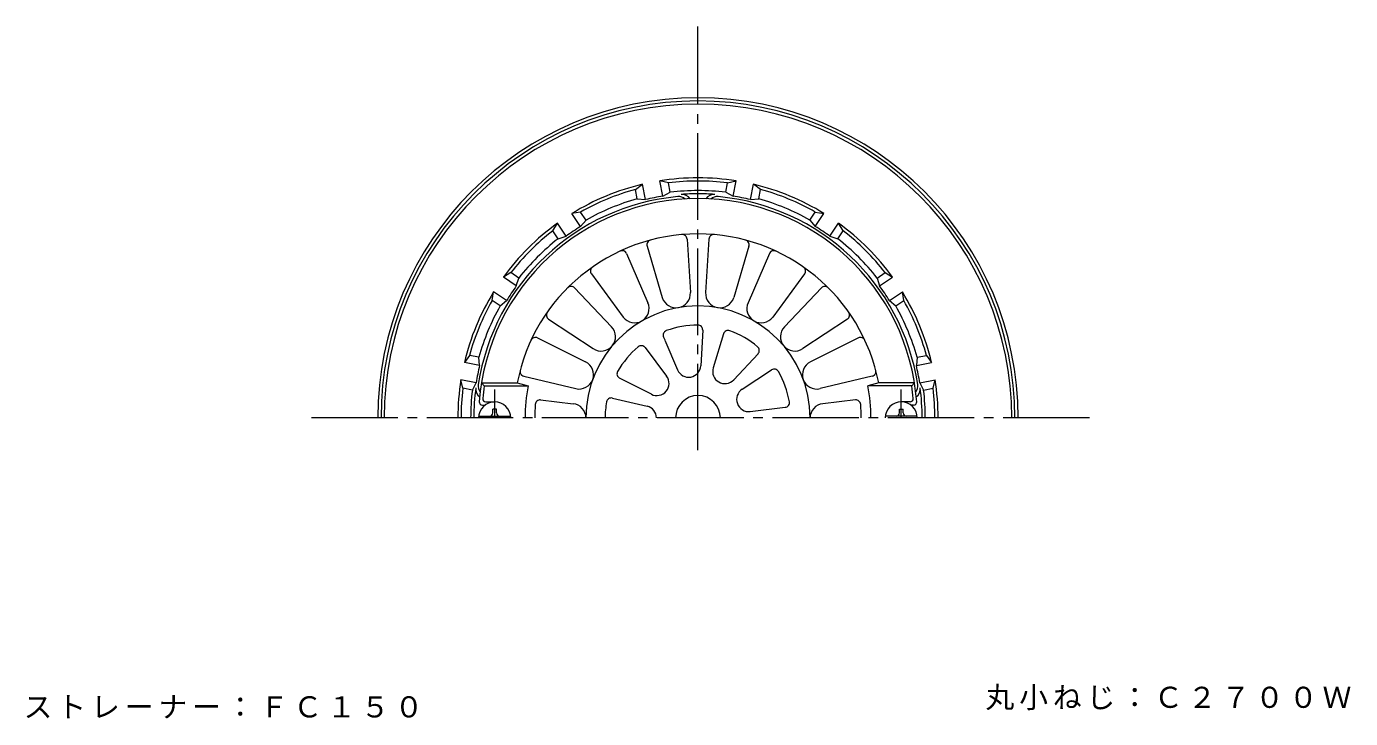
# Model space of a CAD drawing. Units: millimetres, scale not verified. Extents: x -237 to 221, y -348 to 293.
# Drawn here: x -236.1 to 177.4, y 76.4 to 292.6 of the extents above; entities that cross this region are included whole.
import ezdxf

# ---------------------------------------------------------------- set-up
doc = ezdxf.new("R2010")
doc.units = ezdxf.units.MM
doc.header["$LTSCALE"] = 3
doc.linetypes.add('CHAIN2', pattern=[12, 9, -1, 1, -1])
for name, color, linetype, lineweight in [('0-0_通り芯', 3, 'Continuous', 9), ('0-2_仕上', 6, 'Continuous', 9), ('0-5_寸法', 7, 'Continuous', 9), ('0-8', 4, 'Continuous', 9)]:
    doc.layers.add(name, color=color, linetype=linetype, lineweight=lineweight)
doc.styles.add('ＭＳ ゴシック', font='')
doc.styles.get('ＭＳ ゴシック').set_extended_font_data('MS Gothic')

msp = doc.modelspace()

# ---------------------------------------------------------------- linework, layer by layer
at = {"layer": '0-0_通り芯', "linetype": 'CHAIN2'}
for p, q in [((-26.395, 160.191), (-26.395, 292.558)), ((-89.895, 170.29), (-89.895, 179.207)), ((37.105, 170.29), (37.105, 179.207)), ((95.873, 170.29), (-148.663, 170.29))]:
    msp.add_line(p, q, dxfattribs=at)
at = {"layer": '0-0_通り芯'}
for p, q in [((-37.369, 239.56), (-38.319, 244.337)), ((-35.646, 243.709), (-38.319, 244.336)), ((-17.144, 243.709), (-14.47, 244.336)), ((-37.369, 239.56), (-35.059, 240.76)), ((-35.059, 240.759), (-35.646, 243.709)), ((-17.73, 240.759), (-17.144, 243.709)), ((-10.025, 238.487), (-9.075, 243.263)), ((-6.845, 241.661), (-9.076, 243.263)), ((-7.432, 238.711), (-6.845, 241.661)), ((-10.025, 238.487), (-7.432, 238.711)), ((-63.038, 234.58), (-65.748, 234.136)), ((-63.042, 230.088), (-65.748, 234.137)), ((-63.042, 230.088), (-61.367, 232.08)), ((-61.367, 232.08), (-63.038, 234.58)), ((14.826, 227.032), (17.532, 231.081)), ((17.308, 226.246), (18.979, 228.747)), ((18.979, 228.747), (17.531, 231.08)), ((14.826, 227.032), (17.308, 226.246)), ((-84.852, 215.664), (-87.185, 214.216)), ((-82.351, 213.993), (-84.852, 215.664)), ((-83.136, 211.512), (-87.185, 214.217)), ((-83.136, 211.512), (-82.35, 213.994)), ((33.402, 206.938), (37.451, 209.643)), ((33.402, 206.938), (35.395, 205.262)), ((33.403, 206.938), (37.451, 209.643)), ((33.403, 206.938), (35.395, 205.262)), ((35.395, 205.262), (37.896, 206.934)), ((37.896, 206.934), (37.451, 209.643)), ((-97.766, 189.839), (-99.368, 187.609)), ((-94.591, 186.66), (-99.367, 187.61)), ((-94.816, 189.253), (-97.766, 189.839)), ((-94.591, 186.66), (-94.815, 189.254)), ((42.026, 189.253), (41.802, 186.659)), ((41.802, 186.659), (46.578, 187.609)), ((-95.664, 181.266), (-100.44, 182.216)), ((42.875, 181.265), (47.651, 182.215)), ((-96.864, 178.955), (-95.664, 181.266)), ((42.875, 181.265), (44.075, 178.954))]:
    msp.add_line(p, q, dxfattribs=at)
for points in [[(-17.73, 240.76), (-15.42, 239.56), (-14.47, 244.336)], [(-45.357, 238.711), (-45.944, 241.661), (-43.714, 243.263)], [(-45.357, 238.712), (-42.764, 238.487), (-43.714, 243.264)], [(8.578, 232.079), (10.249, 234.58), (12.959, 234.136)], [(8.578, 232.08), (10.253, 230.088), (12.959, 234.136)], [(-70.097, 226.246), (-71.768, 228.747), (-70.321, 231.081)], [(-70.097, 226.247), (-67.615, 227.032), (-70.321, 231.081)], [(29.561, 213.993), (32.062, 215.664), (34.396, 214.216)], [(29.561, 213.993), (30.347, 211.511), (34.396, 214.217)], [(-88.184, 205.262), (-90.685, 206.933), (-90.241, 209.643)], [(-88.184, 205.263), (-86.192, 206.939), (-90.241, 209.644)], [(42.026, 189.253), (44.976, 189.84), (46.578, 187.609)], [(-96.864, 178.954), (-99.814, 179.541), (-100.441, 182.215)], [(44.075, 178.954), (47.025, 179.541), (47.651, 182.215)]]:
    msp.add_lwpolyline(points, dxfattribs=at)
for centre, radius, start, end in [((-26.395, 170.29), 100, 0, 180), ((-26.395, 170.29), 99, 0, 180), ((-26.395, 170.29), 98, 0, 180), ((-26.395, 170.29), 75, 80.8513, 99.14867), ((-26.395, 170.29), 74, 82.8183, 97.18169), ((-26.395, 170.29), 75, 103.3513, 121.64867), ((-26.395, 170.29), 74, 105.3183, 119.68169), ((-26.395, 170.29), 71, 82.99051, 97.00945), ((-26.395, 170.29), 70.018, 90, 94.27866), ((-31.395, 237.121), 3, 32.78, 94.27878), ((-26.395, 170.29), 70.018, 85.72134, 90), ((-21.395, 237.121), 3, 85.72122, 147.22), ((-26.395, 170.29), 75, 58.3513, 76.64867), ((-26.395, 170.29), 74, 60.3183, 74.68169), ((-26.395, 170.29), 69.404, 95.18413, 171.33987), ((-26.395, 170.29), 71, 105.49051, 119.50945), ((-26.394, 170.291), 70.134, 99.00284, 103.49716), ((-32.395, 236.422), 3, 48.59209, 95.18417), ((-20.395, 236.422), 3, 84.81583, 131.40791), ((-26.395, 170.29), 69.404, 8.66013, 84.81587), ((-26.395, 170.291), 70.134, 76.50284, 80.99716), ((-26.395, 170.29), 71, 60.49051, 74.50945), ((-26.395, 170.29), 75, 125.8513, 144.14867), ((-26.395, 170.29), 74, 127.8183, 142.18169), ((-26.394, 170.291), 70.134, 121.50284, 125.99716), ((-26.395, 170.29), 70.134, 54.00284, 58.49716), ((-26.395, 170.29), 75, 35.8513, 54.14867), ((-26.395, 170.29), 74, 37.8183, 52.18169), ((-26.395, 170.29), 71, 127.99051, 142.00945), ((-26.395, 170.29), 71, 37.99051, 52.00945), ((-26.394, 170.291), 70.134, 144.00284, 148.49716), ((-26.395, 170.29), 70.134, 31.50284, 35.99716), ((-26.395, 170.29), 75, 148.3513, 166.64867), ((-26.395, 170.29), 74, 150.3183, 164.68169), ((-26.395, 170.29), 75, 13.3513, 31.64867), ((-26.395, 170.29), 74, 15.3183, 29.68169), ((-26.395, 170.29), 71, 150.49051, 164.50945), ((-26.395, 170.29), 71, 15.49051, 29.50945), ((-26.394, 170.291), 70.134, 166.50284, 170.99716), ((-26.395, 170.29), 70.134, 9.00284, 13.49716), ((-26.395, 170.29), 75, 170.8513, 179.99994), ((-26.395, 170.29), 75, 0, 9.14867), ((-26.395, 170.29), 74, 172.8183, 179.99994), ((-26.395, 170.29), 71, 172.99051, 179.99992), ((-26.395, 170.29), 70.018, 172.28354, 179.99998), ((-92.806, 179.289), 3, 172.28357, 233.78224), ((-92.041, 180.289), 3, 171.33992, 217.93097), ((39.252, 180.289), 3, 322.06883, 8.66008), ((40.016, 179.289), 3, 306.2175, 7.71643), ((-26.395, 170.29), 70.018, 0.00002, 7.71646), ((-26.395, 170.29), 71, 0, 7.00945), ((-26.395, 170.29), 74, 0, 7.18169)]:
    msp.add_arc(centre, radius, start, end, dxfattribs=at)
at = {"layer": '0-2_仕上'}
for p, q in [((-42.303, 223.962), (-37.541, 207.894)), ((-29.802, 226.166), (-28.782, 209.439)), ((-22.987, 226.166), (-24.007, 209.439)), ((-10.486, 223.962), (-15.249, 207.894)), ((-48.707, 221.631), (-42.028, 206.261)), ((-4.082, 221.631), (-10.762, 206.261)), ((-59.701, 215.284), (-49.73, 201.814)), ((6.911, 215.284), (-3.059, 201.814)), ((-64.921, 210.903), (-53.388, 198.745)), ((12.132, 210.903), (0.598, 198.745)), ((-73.081, 201.179), (-59.105, 191.932)), ((20.292, 201.179), (6.315, 191.932)), ((-76.489, 195.277), (-61.492, 187.797)), ((-37.154, 195.554), (-36.774, 194.661)), ((-36.751, 194.608), (-32.791, 185.31)), ((-24.925, 197.71), (-25.521, 186.592)), ((-18.398, 196.559), (-21.64, 185.908)), ((23.699, 195.277), (8.703, 187.797)), ((-42.894, 192.24), (-36.204, 183.34)), ((-7.644, 190.35), (-15.247, 182.217)), ((-80.83, 183.349), (-64.534, 179.439)), ((-40.95, 177.684), (-50.876, 182.727)), ((-12.597, 179.274), (-3.383, 185.273)), ((28.041, 183.349), (11.745, 179.439)), ((-94.006, 181.29), (-82.833, 181.29)), ((-82.833, 181.29), (-79.461, 180.29)), ((30.043, 181.29), (26.671, 180.29)), ((41.216, 181.29), (30.043, 181.29)), ((-93.709, 174.29), (-92.895, 174.29)), ((-92.623, 175.29), (-89.895, 175.29)), ((-75.553, 175.9), (-65.363, 174.737)), ((-53.143, 176.499), (-42.297, 173.981)), ((22.764, 175.9), (12.574, 174.737)), ((39.834, 175.29), (37.105, 175.29)), ((40.92, 174.29), (40.105, 174.29)), ((-10.05, 172.277), (0.864, 173.604))]:
    msp.add_line(p, q, dxfattribs=at)
for points in [[(-94.006, 181.29), (-93.15, 180.29), (-79.461, 180.29)], [(41.216, 181.29), (40.36, 180.29), (26.671, 180.29)]]:
    msp.add_lwpolyline(points, dxfattribs=at)
for centre, radius, start, end in [((-26.395, 170.29), 68.5, 4.24802, 175.75198), ((-26.395, 170.29), 57.5, 11.02892, 168.97108), ((-31.299, 226.075), 1.5, 3.48965, 95.02446), ((-21.49, 226.075), 1.5, 84.97533, 176.51019), ((-40.865, 224.388), 1.5, 104.97533, 196.51019), ((-11.924, 224.388), 1.5, 343.48965, 75.02446), ((-50.083, 221.033), 1.5, 23.48965, 115.02446), ((-2.706, 221.033), 1.5, 64.97533, 156.51019), ((-58.495, 216.176), 1.5, 124.97533, 216.51019), ((5.706, 216.176), 1.5, 323.48965, 55.02446), ((-66.01, 209.871), 1.5, 43.48965, 135.02446), ((13.22, 209.871), 1.5, 44.97533, 136.51019), ((-33.25, 209.166), 4.476, 196.51024, 3.48967), ((-19.54, 209.166), 4.476, 176.51024, 343.48967), ((-72.253, 202.43), 1.5, 144.97533, 236.51019), ((-26.395, 170.29), 35, 0, 180), ((-46.133, 204.477), 4.476, 216.51024, 23.48967), ((-6.657, 204.477), 4.476, 156.51024, 323.48967), ((19.464, 202.43), 1.5, 303.48965, 35.02446), ((-56.635, 195.665), 4.476, 236.51024, 43.48967), ((-26.395, 170.29), 29, 90.05869, 109.94133), ((-26.423, 197.79), 1.5, 356.9317, 90.05885), ((3.846, 195.665), 4.476, 136.51024, 303.48967), ((-77.158, 193.935), 1.5, 63.48965, 155.02446), ((-35.774, 196.141), 1.5, 109.94127, 203.06833), ((-16.963, 196.122), 1.5, 69.94127, 163.06833), ((-26.395, 170.29), 29, 50.05869, 69.94133), ((24.369, 193.935), 1.5, 24.97533, 116.51019), ((-26.395, 170.29), 29, 130.05869, 149.94133), ((-44.093, 191.338), 1.5, 36.9317, 130.05885), ((-8.74, 191.374), 1.5, 316.9317, 50.05885), ((-63.49, 183.792), 4.476, 256.51024, 63.48967), ((-29.305, 186.795), 3.789, 203.06813, 356.9319), ((10.7, 183.792), 4.476, 116.51024, 283.48967), ((-80.48, 184.807), 1.5, 164.97533, 256.51019), ((-50.196, 184.065), 1.5, 149.94127, 243.06833), ((-39.233, 181.063), 3.789, 243.06813, 36.9319), ((-18.015, 184.804), 3.789, 163.06813, 316.9319), ((-2.565, 184.016), 1.5, 29.94127, 123.06833), ((-26.395, 170.29), 29, 10.05869, 29.94133), ((27.691, 184.807), 1.5, 283.48965, 15.02446), ((-26.395, 170.29), 67.5, 171.48038, 174.82341), ((-26.395, 170.29), 54, 169.32808, 180), ((-10.512, 176.071), 3.822, 123.06822, 276.93195), ((-26.395, 170.29), 54, 0, 10.67192), ((-26.395, 170.29), 67.5, 5.17659, 8.51962), ((-93.709, 175.29), 1, 175.75238, 270), ((-92.623, 176.29), 1, 174.8239, 270), ((-26.395, 170.29), 51, 175.22623, 180), ((-75.723, 174.41), 1.5, 83.48953, 175.22643), ((-65.871, 170.29), 4.476, 0, 83.48967), ((-26.395, 170.29), 29, 170.05869, 180), ((-53.482, 175.038), 1.5, 76.9317, 170.05885), ((-43.154, 170.29), 3.789, 0, 76.9319), ((-26.395, 170.29), 7, 0, 180), ((0.683, 175.093), 1.5, 276.9317, 10.05885), ((13.081, 170.29), 4.476, 96.51024, 180), ((22.934, 174.41), 1.5, 4.77357, 96.51047), ((-26.395, 170.29), 51, 0, 4.77377), ((39.834, 176.29), 1, 270, 5.1761), ((40.92, 175.29), 1, 270, 4.24762)]:
    msp.add_arc(centre, radius, start, end, dxfattribs=at)
at = {"layer": '0-8'}
for p, q in [((-94.858, 170.89), (-84.931, 170.89)), ((-90.495, 171.89), (-90.495, 173.04)), ((-89.295, 173.04), (-90.495, 173.04)), ((-89.295, 171.89), (-89.295, 173.04)), ((42.069, 170.89), (32.141, 170.89)), ((36.505, 173.04), (37.705, 173.04)), ((36.505, 171.89), (36.505, 173.04)), ((37.705, 171.89), (37.705, 173.04))]:
    msp.add_line(p, q, dxfattribs=at)
for centre, radius, start, end in [((-89.895, 170.29), 5, 0, 180), ((37.105, 170.29), 5, 0, 180), ((-91.495, 171.89), 1, 270, 0), ((-88.295, 171.89), 1, 180, 270), ((35.505, 171.89), 1, 270, 0), ((38.705, 171.89), 1, 180, 270)]:
    msp.add_arc(centre, radius, start, end, dxfattribs=at)

# ---------------------------------------------------------------- texts
at = {"layer": '0-5_寸法', "char_height": 6.598, "attachment_point": 7, "style": 'ＭＳ ゴシック'}
for s, insert in [('\\T1.17;丸小ねじ：Ｃ２７００Ｗ', (63.388, 78.993)), ('\\T1.17;ストレーナー：ＦＣ１５０', (-237.019, 76.403))]:
    msp.add_mtext(s, dxfattribs=dict(at, insert=insert))

doc.saveas('drawing.dxf')
